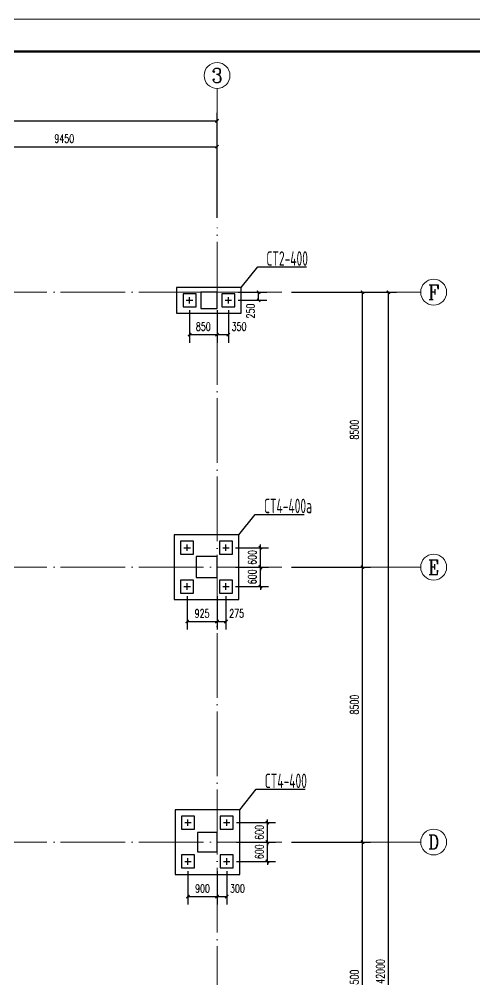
# Model space of a CAD drawing. Extents: x 3968514 to 5230306, y -516551 to -228246.
# Drawn here: x 4507603 to 4521694, y -329853 to -300153 of the extents above; entities that cross this region are included whole.
import ezdxf
from ezdxf.enums import TextEntityAlignment as Align

# ---------------------------------------------------------------- set-up
doc = ezdxf.new("R2010")
doc.units = 0
doc.header["$LTSCALE"] = 1000
doc.header["$MEASUREMENT"] = 0
doc.linetypes.add('DOTE', pattern=[2.42, 2, -0.2, 0.02, -0.2])
doc.linetypes.add('线型4', pattern=[300, 200, -100])
for name, color, linetype, lineweight in [('AXIS', 3, 'Continuous', 15), ('AXIS_TEXT', 7, 'Continuous', 15), ('BASE-CT', 21, 'Continuous', 25), ('BASE-ZM', 211, 'Continuous', 25), ('DOTE', 1, 'DOTE', 9), ('FRAME', 3, 'Continuous', 18), ('PUB_DIM', 3, 'Continuous', 15)]:
    doc.layers.add(name, color=color, linetype=linetype, lineweight=lineweight)
doc.layers.add('COLU', color=7, linetype='Continuous')
doc.layers.add('承台编号', color=2, linetype='Continuous')
doc.styles.add('_TCH_AXIS', font='COMPLEX', dxfattribs={"bigfont": 'GBCBIG'})
doc.styles.add('_TCH_DIM_T3', font='SIMPLEX.shx', dxfattribs={"width": 0.7, "bigfont": 'GBCBIG.shx'})
doc.styles.add('COMPLEX', font='COMPLEX')
doc.styles.add('TSSD_REIN', font='Tssdeng.shx', dxfattribs={"width": 0.7, "bigfont": 'hztxt.shx'})
doc.dimstyles.new('_TCH_ARCH&&100', dxfattribs={"dimtxt": 255, "dimasz": 100, "dimexe": 250, "dimexo": 300, "dimgap": 122.5, "dimtad": 1, "dimdec": 0, "dimzin": 0, "dimdsep": 46, "dimtxsty": '_TCH_DIM_T3', "dimblk": 'ARCHTICK', "dimcen": 0.09, "dimclrt": 7, "dimazin": 2, "dimtfac": 1, "dimtdec": 0, "dimtix": 1, "dimtmove": 2, "dimatfit": 3, "dimfxl": 150, "dimtolj": 1, "dimtzin": 0, "dimarcsym": 0})

# ---------------------------------------------------------------- blocks, each defined once
blk = doc.blocks.new('A$C0B803521')
at = {"layer": 'FRAME', "lineweight": 18}
blk.add_line((-15943, 93652), (-100043, 93652), dxfattribs=at)
at = {"layer": 'FRAME', "lineweight": 140}
blk.add_line((-16943, 92652), (-97543, 92652), dxfattribs=at)
blk = doc.blocks.new('HDHTFHVC')
at = {"layer": 'COLU', "color": 2}
for points in [[(4698666, -329281), (4698666, -328781), (4698166, -328781), (4698166, -329281)], [(4698666, -337606), (4698666, -336956), (4698016, -336956), (4698016, -337606)], [(4698666, -346081), (4698666, -345481), (4698066, -345481), (4698066, -346081)]]:
    blk.add_lwpolyline(points, close=True, dxfattribs=at)
blk = doc.blocks.new('_AXISO')
blk.add_circle((0, 0), 0.5)
at = {"layer": 'AXIS_TEXT', "style": 'COMPLEX', "width": 1.041667}
blk.add_attdef('A', text='', height=0.56, dxfattribs=at).set_placement((-0.25, -0.28), (0.25, -0.28), align=Align.FIT)
blk = doc.blocks.new('_ArchTick')
at = {"color": 0, "linetype": 'ByBlock', "const_width": 0.4}
blk.add_lwpolyline([(-0.5, -0.5), (0.5, 0.5)], dxfattribs=at)
blk = doc.blocks.new('*D1344')
at = {"layer": 'AXIS', "color": 0, "lineweight": -2, "transparency": 16777216}
for p, q in [((0, 2300), (0, 5550)), ((17000, 2300), (17000, 5550)), ((0, 5300), (17000, 5300))]:
    blk.add_line(p, q, dxfattribs=at)
at = {"layer": 'Defpoints', "color": 0, "transparency": 16777216}
for p in [(17000, 5300), (0, 2000), (17000, 2000)]:
    blk.add_point(p, dxfattribs=at)
at = {"layer": 'AXIS', "color": 0, "lineweight": -2, "transparency": 16777216, "xscale": 100, "yscale": 100, "zscale": 100, "rotation": 180}
blk.add_blockref('_ArchTick', (0, 5300), dxfattribs=at)
at = {"layer": 'AXIS', "color": 0, "lineweight": -2, "transparency": 16777216, "xscale": 100, "yscale": 100, "zscale": 100}
blk.add_blockref('_ArchTick', (17000, 5300), dxfattribs=at)
at = {"layer": 'AXIS', "color": 7, "transparency": 16777216, "insert": (8500, 5550), "char_height": 255, "attachment_point": 5, "style": '_TCH_DIM_T3'}
blk.add_mtext('\\A1;17000', dxfattribs=at)
blk = doc.blocks.new('*D1346')
at = {"layer": 'AXIS', "color": 0, "lineweight": -2, "transparency": 16777216}
for p, q in [((7550, 2300), (7550, 4750)), ((7550, 4500), (17000, 4500)), ((17000, 2300), (17000, 4750))]:
    blk.add_line(p, q, dxfattribs=at)
at = {"layer": 'Defpoints', "color": 0, "transparency": 16777216}
for p in [(17000, 4500), (7550, 2000), (17000, 2000)]:
    blk.add_point(p, dxfattribs=at)
at = {"layer": 'AXIS', "color": 0, "lineweight": -2, "transparency": 16777216, "xscale": 100, "yscale": 100, "zscale": 100, "rotation": 180}
blk.add_blockref('_ArchTick', (7550, 4500), dxfattribs=at)
at = {"layer": 'AXIS', "color": 0, "lineweight": -2, "transparency": 16777216, "xscale": 100, "yscale": 100, "zscale": 100}
blk.add_blockref('_ArchTick', (17000, 4500), dxfattribs=at)
at = {"layer": 'AXIS', "color": 7, "transparency": 16777216, "insert": (12275, 4750), "char_height": 255, "attachment_point": 5, "style": '_TCH_DIM_T3'}
blk.add_mtext('\\A1;9450', dxfattribs=at)
blk = doc.blocks.new('*D1347')
at = {"layer": 'AXIS', "color": 0, "lineweight": -2, "transparency": 16777216}
for p, q in [((19300, 0), (22550, 0)), ((22300, -42000), (22300, 0)), ((19300, -42000), (22550, -42000))]:
    blk.add_line(p, q, dxfattribs=at)
at = {"layer": 'Defpoints', "color": 0, "transparency": 16777216}
for p in [(19000, 0), (22300, 0), (19000, -42000)]:
    blk.add_point(p, dxfattribs=at)
at = {"layer": 'AXIS', "color": 0, "lineweight": -2, "transparency": 16777216, "xscale": 100, "yscale": 100, "zscale": 100}
for p, rotation in [((22300, 0), 90), ((22300, -42000), 270)]:
    blk.add_blockref('_ArchTick', p, dxfattribs=dict(at, rotation=rotation))
at = {"layer": 'AXIS', "color": 7, "transparency": 16777216, "insert": (22050, -21000), "char_height": 255, "attachment_point": 5, "rotation": 90, "style": '_TCH_DIM_T3'}
blk.add_mtext('\\A1;42000', dxfattribs=at)
blk = doc.blocks.new('*D1350')
at = {"layer": 'AXIS', "color": 0, "lineweight": -2, "transparency": 16777216}
for p, q in [((19300, -17000), (21750, -17000)), ((21500, -25500), (21500, -17000)), ((19300, -25500), (21750, -25500))]:
    blk.add_line(p, q, dxfattribs=at)
at = {"layer": 'Defpoints', "color": 0, "transparency": 16777216}
for p in [(19000, -17000), (21500, -17000), (19000, -25500)]:
    blk.add_point(p, dxfattribs=at)
at = {"layer": 'AXIS', "color": 0, "lineweight": -2, "transparency": 16777216, "xscale": 100, "yscale": 100, "zscale": 100}
for p, rotation in [((21500, -17000), 90), ((21500, -25500), 270)]:
    blk.add_blockref('_ArchTick', p, dxfattribs=dict(at, rotation=rotation))
at = {"layer": 'AXIS', "color": 7, "transparency": 16777216, "insert": (21250, -21250), "char_height": 255, "attachment_point": 5, "rotation": 90, "style": '_TCH_DIM_T3'}
blk.add_mtext('\\A1;8500', dxfattribs=at)
blk = doc.blocks.new('*D1351')
at = {"layer": 'AXIS', "color": 0, "lineweight": -2, "transparency": 16777216}
for p, q in [((19300, -8500), (21750, -8500)), ((21500, -17000), (21500, -8500)), ((19300, -17000), (21750, -17000))]:
    blk.add_line(p, q, dxfattribs=at)
at = {"layer": 'Defpoints', "color": 0, "transparency": 16777216}
for p in [(19000, -8500), (21500, -8500), (19000, -17000)]:
    blk.add_point(p, dxfattribs=at)
at = {"layer": 'AXIS', "color": 0, "lineweight": -2, "transparency": 16777216, "xscale": 100, "yscale": 100, "zscale": 100}
for p, rotation in [((21500, -8500), 90), ((21500, -17000), 270)]:
    blk.add_blockref('_ArchTick', p, dxfattribs=dict(at, rotation=rotation))
at = {"layer": 'AXIS', "color": 7, "transparency": 16777216, "insert": (21250, -12750), "char_height": 255, "attachment_point": 5, "rotation": 90, "style": '_TCH_DIM_T3'}
blk.add_mtext('\\A1;8500', dxfattribs=at)
blk = doc.blocks.new('*D1352')
at = {"layer": 'AXIS', "color": 0, "lineweight": -2, "transparency": 16777216}
for p, q in [((19300, 0), (21750, 0)), ((21500, -8500), (21500, 0)), ((19300, -8500), (21750, -8500))]:
    blk.add_line(p, q, dxfattribs=at)
at = {"layer": 'Defpoints', "color": 0, "transparency": 16777216}
for p in [(19000, 0), (21500, 0), (19000, -8500)]:
    blk.add_point(p, dxfattribs=at)
at = {"layer": 'AXIS', "color": 0, "lineweight": -2, "transparency": 16777216, "xscale": 100, "yscale": 100, "zscale": 100}
for p, rotation in [((21500, 0), 90), ((21500, -8500), 270)]:
    blk.add_blockref('_ArchTick', p, dxfattribs=dict(at, rotation=rotation))
at = {"layer": 'AXIS', "color": 7, "transparency": 16777216, "insert": (21250, -4250), "char_height": 255, "attachment_point": 5, "rotation": 90, "style": '_TCH_DIM_T3'}
blk.add_mtext('\\A1;8500', dxfattribs=at)
blk = doc.blocks.new('*D1261')
at = {"layer": 'Defpoints', "color": 0, "transparency": 16777216}
for p in [(4514080, -308595), (4514080, -308845), (4515007, -308595)]:
    blk.add_point(p, dxfattribs=at)
at = {"layer": 'PUB_DIM', "color": 0, "lineweight": -2, "transparency": 16777216}
for p, q in [((4514380, -308595), (4515257, -308595)), ((4514380, -308845), (4515257, -308845)), ((4515007, -308845), (4515007, -308595))]:
    blk.add_line(p, q, dxfattribs=at)
at = {"layer": 'PUB_DIM', "color": 0, "lineweight": -2, "transparency": 16777216, "xscale": 100, "yscale": 100, "zscale": 100}
for p, rotation in [((4515007, -308595), 90), ((4515007, -308845), 270)]:
    blk.add_blockref('_ArchTick', p, dxfattribs=dict(at, rotation=rotation))
at = {"layer": 'PUB_DIM', "color": 7, "transparency": 16777216, "insert": (4514757, -309176), "char_height": 255, "attachment_point": 5, "rotation": 90, "style": '_TCH_DIM_T3'}
blk.add_mtext('\\A1;250', dxfattribs=at)
blk = doc.blocks.new('*D1262')
at = {"layer": 'Defpoints', "color": 0, "transparency": 16777216}
for p in [(4512872, -308845), (4513722, -308845), (4513722, -309906)]:
    blk.add_point(p, dxfattribs=at)
at = {"layer": 'PUB_DIM', "color": 0, "lineweight": -2, "transparency": 16777216}
for p, q in [((4512872, -309145), (4512872, -310156)), ((4513722, -309145), (4513722, -310156)), ((4512872, -309906), (4513722, -309906))]:
    blk.add_line(p, q, dxfattribs=at)
at = {"layer": 'PUB_DIM', "color": 0, "lineweight": -2, "transparency": 16777216, "xscale": 100, "yscale": 100, "zscale": 100, "rotation": 180}
blk.add_blockref('_ArchTick', (4512872, -309906), dxfattribs=at)
at = {"layer": 'PUB_DIM', "color": 0, "lineweight": -2, "transparency": 16777216, "xscale": 100, "yscale": 100, "zscale": 100}
blk.add_blockref('_ArchTick', (4513722, -309906), dxfattribs=at)
at = {"layer": 'PUB_DIM', "color": 7, "transparency": 16777216, "insert": (4513297, -309656), "char_height": 255, "attachment_point": 5, "style": '_TCH_DIM_T3'}
blk.add_mtext('\\A1;850', dxfattribs=at)
blk = doc.blocks.new('*D1263')
at = {"layer": 'Defpoints', "color": 0, "transparency": 16777216}
for p in [(4513722, -308845), (4514072, -308845), (4514072, -309906)]:
    blk.add_point(p, dxfattribs=at)
at = {"layer": 'PUB_DIM', "color": 0, "lineweight": -2, "transparency": 16777216}
for p, q in [((4513722, -309145), (4513722, -310156)), ((4514072, -309145), (4514072, -310156)), ((4513722, -309906), (4514072, -309906))]:
    blk.add_line(p, q, dxfattribs=at)
at = {"layer": 'PUB_DIM', "color": 0, "lineweight": -2, "transparency": 16777216, "xscale": 100, "yscale": 100, "zscale": 100, "rotation": 180}
blk.add_blockref('_ArchTick', (4513722, -309906), dxfattribs=at)
at = {"layer": 'PUB_DIM', "color": 0, "lineweight": -2, "transparency": 16777216, "xscale": 100, "yscale": 100, "zscale": 100}
blk.add_blockref('_ArchTick', (4514072, -309906), dxfattribs=at)
at = {"layer": 'PUB_DIM', "color": 7, "transparency": 16777216, "insert": (4514403, -309656), "char_height": 255, "attachment_point": 5, "style": '_TCH_DIM_T3'}
blk.add_mtext('\\A1;350', dxfattribs=at)
blk = doc.blocks.new('*D1277')
at = {"layer": 'Defpoints', "color": 0, "transparency": 16777216}
for p in [(4513997, -317095), (4515061, -317095), (4513997, -317695)]:
    blk.add_point(p, dxfattribs=at)
at = {"layer": 'PUB_DIM', "color": 0, "lineweight": -2, "transparency": 16777216}
for p, q in [((4514297, -317095), (4515311, -317095)), ((4515061, -317095), (4515061, -316995)), ((4515061, -317695), (4515061, -317095)), ((4514297, -317695), (4515311, -317695)), ((4515061, -317695), (4515061, -317795))]:
    blk.add_line(p, q, dxfattribs=at)
at = {"layer": 'PUB_DIM', "color": 0, "lineweight": -2, "transparency": 16777216, "xscale": 100, "yscale": 100, "zscale": 100}
for p, rotation in [((4515061, -317095), 270), ((4515061, -317695), 90)]:
    blk.add_blockref('_ArchTick', p, dxfattribs=dict(at, rotation=rotation))
at = {"layer": 'PUB_DIM', "color": 7, "transparency": 16777216, "insert": (4514811, -317395), "char_height": 255, "attachment_point": 5, "rotation": 90, "style": '_TCH_DIM_T3'}
blk.add_mtext('\\A1;600', dxfattribs=at)
blk = doc.blocks.new('*D1278')
at = {"layer": 'Defpoints', "color": 0, "transparency": 16777216}
for p in [(4513997, -316495), (4515061, -316495), (4513997, -317095)]:
    blk.add_point(p, dxfattribs=at)
at = {"layer": 'PUB_DIM', "color": 0, "lineweight": -2, "transparency": 16777216}
for p, q in [((4514297, -316495), (4515311, -316495)), ((4515061, -316495), (4515061, -316395)), ((4515061, -317095), (4515061, -316495)), ((4514297, -317095), (4515311, -317095)), ((4515061, -317095), (4515061, -317195))]:
    blk.add_line(p, q, dxfattribs=at)
at = {"layer": 'PUB_DIM', "color": 0, "lineweight": -2, "transparency": 16777216, "xscale": 100, "yscale": 100, "zscale": 100}
for p, rotation in [((4515061, -316495), 270), ((4515061, -317095), 90)]:
    blk.add_blockref('_ArchTick', p, dxfattribs=dict(at, rotation=rotation))
at = {"layer": 'PUB_DIM', "color": 7, "transparency": 16777216, "insert": (4514811, -316795), "char_height": 255, "attachment_point": 5, "rotation": 90, "style": '_TCH_DIM_T3'}
blk.add_mtext('\\A1;600', dxfattribs=at)
blk = doc.blocks.new('*D1279')
at = {"layer": 'Defpoints', "color": 0, "transparency": 16777216}
for p in [(4512797, -317695), (4513722, -317695), (4513722, -318775)]:
    blk.add_point(p, dxfattribs=at)
at = {"layer": 'PUB_DIM', "color": 0, "lineweight": -2, "transparency": 16777216}
for p, q in [((4512797, -317995), (4512797, -319025)), ((4513722, -317995), (4513722, -319025)), ((4512797, -318775), (4513722, -318775))]:
    blk.add_line(p, q, dxfattribs=at)
at = {"layer": 'PUB_DIM', "color": 0, "lineweight": -2, "transparency": 16777216, "xscale": 100, "yscale": 100, "zscale": 100, "rotation": 180}
blk.add_blockref('_ArchTick', (4512797, -318775), dxfattribs=at)
at = {"layer": 'PUB_DIM', "color": 0, "lineweight": -2, "transparency": 16777216, "xscale": 100, "yscale": 100, "zscale": 100}
blk.add_blockref('_ArchTick', (4513722, -318775), dxfattribs=at)
at = {"layer": 'PUB_DIM', "color": 7, "transparency": 16777216, "insert": (4513259, -318525), "char_height": 255, "attachment_point": 5, "style": '_TCH_DIM_T3'}
blk.add_mtext('\\A1;925', dxfattribs=at)
blk = doc.blocks.new('*D1280')
at = {"layer": 'Defpoints', "color": 0, "transparency": 16777216}
for p in [(4513722, -317695), (4513997, -317695), (4513997, -318775)]:
    blk.add_point(p, dxfattribs=at)
at = {"layer": 'PUB_DIM', "color": 0, "lineweight": -2, "transparency": 16777216}
for p, q in [((4513722, -317995), (4513722, -319025)), ((4513997, -317995), (4513997, -319025)), ((4513722, -318775), (4513997, -318775))]:
    blk.add_line(p, q, dxfattribs=at)
at = {"layer": 'PUB_DIM', "color": 0, "lineweight": -2, "transparency": 16777216, "xscale": 100, "yscale": 100, "zscale": 100, "rotation": 180}
blk.add_blockref('_ArchTick', (4513722, -318775), dxfattribs=at)
at = {"layer": 'PUB_DIM', "color": 0, "lineweight": -2, "transparency": 16777216, "xscale": 100, "yscale": 100, "zscale": 100}
blk.add_blockref('_ArchTick', (4513997, -318775), dxfattribs=at)
at = {"layer": 'PUB_DIM', "color": 7, "transparency": 16777216, "insert": (4514328, -318525), "char_height": 255, "attachment_point": 5, "style": '_TCH_DIM_T3'}
blk.add_mtext('\\A1;275', dxfattribs=at)
blk = doc.blocks.new('*D1289')
at = {"layer": 'Defpoints', "color": 0, "transparency": 16777216}
for p in [(4514022, -325595), (4515278, -325595), (4514022, -326195)]:
    blk.add_point(p, dxfattribs=at)
at = {"layer": 'PUB_DIM', "color": 0, "lineweight": -2, "transparency": 16777216}
for p, q in [((4515278, -325595), (4515278, -325495)), ((4514322, -325595), (4515528, -325595)), ((4515278, -326195), (4515278, -325595)), ((4514322, -326195), (4515528, -326195)), ((4515278, -326195), (4515278, -326295))]:
    blk.add_line(p, q, dxfattribs=at)
at = {"layer": 'PUB_DIM', "color": 0, "lineweight": -2, "transparency": 16777216, "xscale": 100, "yscale": 100, "zscale": 100}
for p, rotation in [((4515278, -325595), 269.9998889723638), ((4515278, -326195), 89.99988897236379)]:
    blk.add_blockref('_ArchTick', p, dxfattribs=dict(at, rotation=rotation))
at = {"layer": 'PUB_DIM', "color": 7, "transparency": 16777216, "insert": (4515028, -325895), "char_height": 255, "attachment_point": 5, "rotation": 89.9999, "style": '_TCH_DIM_T3'}
blk.add_mtext('\\A1;600', dxfattribs=at)
blk = doc.blocks.new('*D1290')
at = {"layer": 'Defpoints', "color": 0, "transparency": 16777216}
for p in [(4514022, -324995), (4515278, -324995), (4514022, -325595)]:
    blk.add_point(p, dxfattribs=at)
at = {"layer": 'PUB_DIM', "color": 0, "lineweight": -2, "transparency": 16777216}
for p, q in [((4515278, -324995), (4515278, -324895)), ((4514322, -324995), (4515528, -324995)), ((4515278, -325595), (4515278, -324995)), ((4514322, -325595), (4515528, -325595)), ((4515278, -325595), (4515278, -325695))]:
    blk.add_line(p, q, dxfattribs=at)
at = {"layer": 'PUB_DIM', "color": 0, "lineweight": -2, "transparency": 16777216, "xscale": 100, "yscale": 100, "zscale": 100}
for p, rotation in [((4515278, -324995), 269.9998889723746), ((4515278, -325595), 89.99988897237459)]:
    blk.add_blockref('_ArchTick', p, dxfattribs=dict(at, rotation=rotation))
at = {"layer": 'PUB_DIM', "color": 7, "transparency": 16777216, "insert": (4515028, -325295), "char_height": 255, "attachment_point": 5, "rotation": 89.9999, "style": '_TCH_DIM_T3'}
blk.add_mtext('\\A1;600', dxfattribs=at)
blk = doc.blocks.new('*D1291')
at = {"layer": 'Defpoints', "color": 0, "transparency": 16777216}
for p in [(4512822, -326195), (4513722, -326195), (4513722, -327280)]:
    blk.add_point(p, dxfattribs=at)
at = {"layer": 'PUB_DIM', "color": 0, "lineweight": -2, "transparency": 16777216}
for p, q in [((4512822, -326495), (4512822, -327530)), ((4513722, -326495), (4513722, -327530)), ((4512822, -327280), (4513722, -327280))]:
    blk.add_line(p, q, dxfattribs=at)
at = {"layer": 'PUB_DIM', "color": 0, "lineweight": -2, "transparency": 16777216, "xscale": 100, "yscale": 100, "zscale": 100, "rotation": 180}
blk.add_blockref('_ArchTick', (4512822, -327280), dxfattribs=at)
at = {"layer": 'PUB_DIM', "color": 0, "lineweight": -2, "transparency": 16777216, "xscale": 100, "yscale": 100, "zscale": 100}
blk.add_blockref('_ArchTick', (4513722, -327280), dxfattribs=at)
at = {"layer": 'PUB_DIM', "color": 7, "transparency": 16777216, "insert": (4513272, -327030), "char_height": 255, "attachment_point": 5, "style": '_TCH_DIM_T3'}
blk.add_mtext('\\A1;900', dxfattribs=at)
blk = doc.blocks.new('*D1292')
at = {"layer": 'Defpoints', "color": 0, "transparency": 16777216}
for p in [(4513722, -326195), (4514022, -326195), (4514022, -327280)]:
    blk.add_point(p, dxfattribs=at)
at = {"layer": 'PUB_DIM', "color": 0, "lineweight": -2, "transparency": 16777216}
for p, q in [((4513722, -326495), (4513722, -327530)), ((4514022, -326495), (4514022, -327530)), ((4513722, -327280), (4514022, -327280))]:
    blk.add_line(p, q, dxfattribs=at)
at = {"layer": 'PUB_DIM', "color": 0, "lineweight": -2, "transparency": 16777216, "xscale": 100, "yscale": 100, "zscale": 100, "rotation": 180}
blk.add_blockref('_ArchTick', (4513722, -327280), dxfattribs=at)
at = {"layer": 'PUB_DIM', "color": 0, "lineweight": -2, "transparency": 16777216, "xscale": 100, "yscale": 100, "zscale": 100}
blk.add_blockref('_ArchTick', (4514022, -327280), dxfattribs=at)
at = {"layer": 'PUB_DIM', "color": 7, "transparency": 16777216, "insert": (4514353, -327030), "char_height": 255, "attachment_point": 5, "style": '_TCH_DIM_T3'}
blk.add_mtext('\\A1;300', dxfattribs=at)
blk = doc.blocks.new('A$Cbcbeac01')
at = {"layer": 'AXIS'}
for p, q in [((17000, 2300), (17000, 6300)), ((19300, 0), (23300, 0)), ((19300, -8500), (23300, -8500)), ((19300, -17000), (23300, -17000))]:
    blk.add_line(p, q, dxfattribs=at)
at = {"layer": 'DOTE'}
for p, q in [((17000, -44000), (17000, 2000)), ((19000, 0), (-2000, 0)), ((19000, -8500), (-2000, -8500)), ((19000, -17000), (-2000, -17000))]:
    blk.add_line(p, q, dxfattribs=at)
at = {"layer": 'AXIS'}
ref = blk.add_blockref('_AXISO', (17000, 6700), dxfattribs=dict(at, xscale=800, yscale=800, zscale=800))
ref.add_attrib('A', '3', dxfattribs={"layer": 'AXIS_TEXT', "height": 453.8, "style": '_TCH_AXIS', "width": 1.084746}).set_placement((16835.9, 6473.1), (17164.1, 6473.1), align=Align.FIT)
ref = blk.add_blockref('_AXISO', (23700, 0), dxfattribs=dict(at, xscale=800, yscale=800, zscale=800))
ref.add_attrib('A', 'F', dxfattribs={"layer": 'AXIS_TEXT', "height": 448.3, "style": '_TCH_AXIS', "width": 0.982456}).set_placement((23532.2, -224.2), (23867.8, -224.2), align=Align.FIT)
ref = blk.add_blockref('_AXISO', (23700, -8500), dxfattribs=dict(at, xscale=800, yscale=800, zscale=800))
ref.add_attrib('A', 'E', dxfattribs={"layer": 'AXIS_TEXT', "height": 448.3, "style": '_TCH_AXIS', "width": 0.982456}).set_placement((23532.2, -8724.2), (23867.8, -8724.2), align=Align.FIT)
ref = blk.add_blockref('_AXISO', (23700, -17000), dxfattribs=dict(at, xscale=800, yscale=800, zscale=800))
ref.add_attrib('A', 'D', dxfattribs={"layer": 'AXIS_TEXT', "height": 448.3, "style": '_TCH_AXIS', "width": 0.924665}).set_placement((23532.2, -17224.2), (23867.8, -17224.2), align=Align.FIT)
for p1, p2, distance, picture, middle in [((0, 2000), (17000, 2000), 3300, '*D1344', (8500, 5550)), ((7550, 2000), (17000, 2000), 2500, '*D1346', (12275, 4750)), ((19000, -42000), (19000, 0), -3300, '*D1347', (22050, -21000)), ((19000, -8500), (19000, 0), -2500, '*D1352', (21250, -4250)), ((19000, -17000), (19000, -8500), -2500, '*D1351', (21250, -12750)), ((19000, -25500), (19000, -17000), -2500, '*D1350', (21250, -21250))]:
    dim = blk.add_aligned_dim(p1=p1, p2=p2, distance=distance, dimstyle='_TCH_ARCH&&100', dxfattribs=at)
    dim.commit()
    dim.dimension.update_dxf_attribs({"geometry": picture, "text_midpoint": middle})

msp = doc.modelspace()

# ---------------------------------------------------------------- linework, layer by layer
at = {"layer": 'BASE-CT', "linetype": 'Continuous', "elevation": -0.30417}
for points in [[(4512471.5933, -309244.70505), (4514471.5933, -309244.70505), (4514471.5933, -308444.70505), (4512471.5933, -308444.70505)], [(4512396.5933, -318094.70505), (4514396.5933, -318094.70505), (4514396.5933, -316094.70505), (4512396.5933, -316094.70505)], [(4512421.5933, -326594.70505), (4514421.5933, -326594.70505), (4514421.5933, -324594.70505), (4512421.5933, -324594.70505)]]:
    msp.add_lwpolyline(points, close=True, dxfattribs=at)
at = {"layer": 'BASE-ZM', "linetype": '线型4', "elevation": -0.30417}
for points in [[(4512671.5933, -309044.70505), (4513071.5933, -309044.70505), (4513071.5933, -308644.70505), (4512671.5933, -308644.70505)], [(4513871.5933, -309044.70505), (4514271.5933, -309044.70505), (4514271.5933, -308644.70505), (4513871.5933, -308644.70505)], [(4512596.5933, -316694.70505), (4512996.5933, -316694.70505), (4512996.5933, -316294.70505), (4512596.5933, -316294.70505)], [(4513796.5933, -316694.70505), (4514196.5933, -316694.70505), (4514196.5933, -316294.70505), (4513796.5933, -316294.70505)], [(4512596.5933, -317894.70505), (4512996.5933, -317894.70505), (4512996.5933, -317494.70505), (4512596.5933, -317494.70505)], [(4513796.5933, -317894.70505), (4514196.5933, -317894.70505), (4514196.5933, -317494.70505), (4513796.5933, -317494.70505)], [(4512621.5933, -325194.70505), (4513021.5933, -325194.70505), (4513021.5933, -324794.70505), (4512621.5933, -324794.70505)], [(4513821.5933, -325194.70505), (4514221.5933, -325194.70505), (4514221.5933, -324794.70505), (4513821.5933, -324794.70505)], [(4512621.5933, -326394.70505), (4513021.5933, -326394.70505), (4513021.5933, -325994.70505), (4512621.5933, -325994.70505)], [(4513821.5933, -326394.70505), (4514221.5933, -326394.70505), (4514221.5933, -325994.70505), (4513821.5933, -325994.70505)]]:
    msp.add_lwpolyline(points, close=True, dxfattribs=at)
for points in [[(4512771.5933, -308844.70505), (4512971.5933, -308844.70505)], [(4512871.5933, -308944.70505), (4512871.5933, -308744.70505)], [(4513971.5933, -308844.70505), (4514171.5933, -308844.70505)], [(4514071.5933, -308944.70505), (4514071.5933, -308744.70505)], [(4512696.5933, -316494.70505), (4512896.5933, -316494.70505)], [(4512796.5933, -316594.70505), (4512796.5933, -316394.70505)], [(4513896.5933, -316494.70505), (4514096.5933, -316494.70505)], [(4513996.5933, -316594.70505), (4513996.5933, -316394.70505)], [(4512696.5933, -317694.70505), (4512896.5933, -317694.70505)], [(4512796.5933, -317794.70505), (4512796.5933, -317594.70505)], [(4513896.5933, -317694.70505), (4514096.5933, -317694.70505)], [(4513996.5933, -317794.70505), (4513996.5933, -317594.70505)], [(4512821.5933, -325094.70505), (4512821.5933, -324894.70505)], [(4514021.5933, -325094.70505), (4514021.5933, -324894.70505)], [(4512721.5933, -324994.70505), (4512921.5933, -324994.70505)], [(4513921.5933, -324994.70505), (4514121.5933, -324994.70505)], [(4512821.5933, -326294.70505), (4512821.5933, -326094.70505)], [(4514021.5933, -326294.70505), (4514021.5933, -326094.70505)], [(4512721.5933, -326194.70505), (4512921.5933, -326194.70505)], [(4513921.5933, -326194.70505), (4514121.5933, -326194.70505)]]:
    msp.add_lwpolyline(points, dxfattribs=at)
at = {"layer": '承台编号', "color": 3, "elevation": -0.30417}
for points in [[(4514471.59233, -308444.70627), (4514980.0926, -307813.69572), (4516493.16361, -307813.69572)], [(4514396.5933, -316094.70505), (4514905.09358, -315463.69451), (4516418.16459, -315463.69451)], [(4514421.5933, -324594.70505), (4514930.09358, -323963.69451), (4516443.16459, -323963.69451)]]:
    msp.add_lwpolyline(points, dxfattribs=at)

# ---------------------------------------------------------------- block references
for name, p in [('A$C0B803521', (4583230.74536, -393805.3043)), ('A$Cbcbeac01', (4496721.5933, -308594.70505, -0.30417))]:
    msp.add_blockref(name, p)
at = {"color": 6}
msp.add_blockref('HDHTFHVC', (-184944.16767, 20186.04242, -0.30417), dxfattribs=at)

# ---------------------------------------------------------------- texts
at = {"layer": '承台编号', "color": 3, "style": 'TSSD_REIN', "width": 0.6}
for s, p in [('CT2-400', (4515248.20101, -307777.75376, -0.30417)), ('CT4-400a', (4515173.20199, -315427.75255, -0.30417)), ('CT4-400', (4515198.20199, -323927.75255, -0.30417))]:
    msp.add_text(s, height=450, dxfattribs=at).set_placement(p)

# ---------------------------------------------------------------- dimensions: what is measured, and where the dimension line sits
at = {"layer": 'PUB_DIM', "color": 3}
for base, p1, p2, angle, picture, middle in [((4515007.12404, -308594.70505), (4514079.97378, -308844.70505), (4514079.97378, -308594.70505), 90, '*D1261', (4514757.12404, -309176.13362)), ((4514071.5933, -309905.98733), (4513721.5933, -308844.70505), (4514071.5933, -308844.70505), 0, '*D1263', (4514403.02187, -309655.98733)), ((4513996.5933, -318775.43725), (4513721.5933, -317694.70505), (4513996.5933, -317694.70505), 0, '*D1280', (4514328.02187, -318525.43725)), ((4514021.5933, -327279.72695), (4513721.5933, -326194.70505), (4514021.5933, -326194.70505), 0, '*D1292', (4514353.02187, -327029.72695))]:
    dim = msp.add_linear_dim(base=base, p1=p1, p2=p2, angle=angle, dimstyle='_TCH_ARCH&&100', dxfattribs=at)
    dim.commit()
    dim.dimension.update_dxf_attribs({"geometry": picture, "text_midpoint": middle, "dimtype": 161})
for p1, p2, distance, picture, middle in [((4512871.5933, -308844.70505), (4513721.5933, -308844.70505), -1061.28227, '*D1262', (4513296.5933, -309655.98733)), ((4513996.5933, -317094.70505), (4513996.5933, -316494.70505), -1063.94055, '*D1278', (4514810.53385, -316794.70505)), ((4513996.5933, -317694.70505), (4513996.5933, -317094.70505), -1063.94055, '*D1277', (4514810.53385, -317394.70505)), ((4512796.5933, -317694.70505), (4513721.5933, -317694.70505), -1080.73219, '*D1279', (4513259.0933, -318525.43725)), ((4514021.59214, -325594.70428), (4514021.5933, -324994.70505), -1256.40519, '*D1290', (4515027.99791, -325294.70662)), ((4514021.59098, -326194.70489), (4514021.59214, -325594.70428), -1256.40519, '*D1289', (4515027.99675, -325894.70653)), ((4512821.5933, -326194.70505), (4513721.5933, -326194.70505), -1085.0219, '*D1291', (4513271.5933, -327029.72695))]:
    dim = msp.add_aligned_dim(p1=p1, p2=p2, distance=distance, dimstyle='_TCH_ARCH&&100', dxfattribs=at)
    dim.commit()
    dim.dimension.update_dxf_attribs({"geometry": picture, "text_midpoint": middle})

doc.saveas('drawing.dxf')
